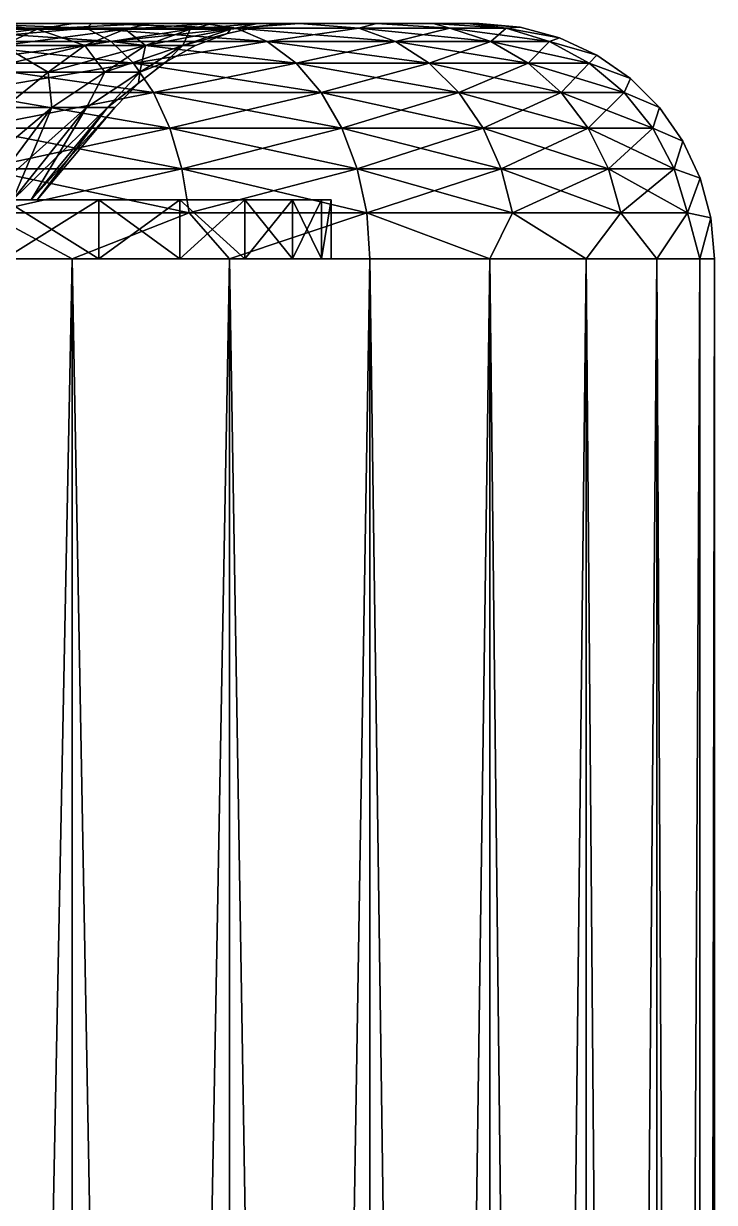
# Model space of a CAD drawing. Extents: x -1.32 to 1.32, y 0 to 4.8.
# Drawn here: x 1.2075 to 1.325, y 4.2995 to 4.5 of the extents above; entities that cross this region are included whole.
import ezdxf

# ---------------------------------------------------------------- set-up
doc = ezdxf.new("R2010")
doc.units = 0
doc.layers.add('_ncl1_2', color=23, linetype='CONTINUOUS')
doc.layers.add('_ncl1_3', color=250, linetype='CONTINUOUS')

msp = doc.modelspace()

# ---------------------------------------------------------------- meshes
at = {"layer": '_ncl1_2', "color": 23}
mesh = msp.add_polyface(dxfattribs=at)
corners = [(1.20062, 4.5, -0.764082), (1.183407, 4.5, -0.77463), (1.197638, 4.5, -0.802561), (1.164756, 4.5, -0.782356), (1.174443, 4.5, -0.812169), (1.164756, 4.5, 0.782356), (1.183407, 4.5, 0.77463), (1.197638, 4.5, 0.802561), (1.174443, 4.5, 0.812169), (1.189216, 4.499231, -0.81503), (1.157737, 4.499231, -0.824579), (1.159201, 4.496955, -0.831939), (1.192087, 4.496955, -0.821963), (1.16055, 4.493259, -0.838721), (1.194734, 4.493259, -0.828352), (1.161732, 4.488284, -0.844666), (1.197053, 4.488284, -0.833952), (1.218227, 4.499231, -0.799524), (1.189216, 4.499231, 0.81503), (1.157737, 4.499231, 0.824579), (1.192087, 4.496955, 0.821963), (1.194734, 4.493259, 0.828352), (1.159201, 4.496955, 0.831939), (1.197053, 4.488284, 0.833952), (1.16055, 4.493259, 0.838721), (1.161732, 4.488284, 0.844666), (1.17092, 4.499052, -0.770861), (1.194304, 4.485712, -0.729304), (1.182609, 4.485712, -0.739292), (1.198753, 4.491734, -0.733753), (1.169496, 4.485712, -0.747328), (1.182947, 4.491734, -0.746724), (1.191665, 4.499052, -0.759772), (1.167764, 4.496252, -0.763241), (1.187084, 4.496252, -0.752915), (1.204017, 4.496252, -0.739017), (1.194304, 4.485712, 0.729304), (1.204292, 4.485712, 0.717609), (1.198753, 4.491734, 0.733753), (1.169496, 4.485712, 0.747328), (1.182609, 4.485712, 0.739292), (1.182947, 4.491734, 0.746724), (1.20062, 4.5, 0.764082), (1.191665, 4.499052, 0.759772), (1.164915, 4.491734, 0.756362), (1.17092, 4.499052, 0.770861), (1.204017, 4.496252, 0.739017), (1.187084, 4.496252, 0.752915), (1.167764, 4.496252, 0.763241), (1.209849, 4.499052, 0.744849)]
mesh.append_faces([[corners[k] for k in face] for face in [(0, 1, 2), (1, 3, 4), (1, 4, 2), (5, 6, 7), (5, 7, 8), (2, 4, 9), (9, 4, 10), (9, 11, 12), (12, 13, 14), (14, 15, 16), (12, 17, 9), (8, 7, 18), (19, 8, 18), (20, 19, 18), (21, 22, 20), (23, 24, 21), (24, 23, 25), (3, 1, 26), (27, 28, 29), (28, 30, 31), (29, 28, 31), (1, 0, 32), (26, 1, 32), (31, 33, 34), (34, 29, 31), (29, 34, 35), (26, 34, 33), (34, 26, 32), (32, 35, 34), (36, 37, 38), (39, 40, 41), (42, 6, 43), (40, 36, 38), (44, 39, 41), (41, 40, 38), (43, 6, 45), (6, 5, 45), (46, 41, 38), (41, 46, 47), (47, 44, 41), (44, 47, 48), (47, 49, 43), (43, 48, 47), (48, 43, 45)]], dxfattribs={"color": 23})
mesh = msp.add_polyface(dxfattribs=at)
corners = [(1.215971, 4.5, -0.750971), (1.20062, 4.5, -0.764082), (1.219046, 4.5, -0.789443), (1.197638, 4.5, -0.802561), (1.20062, 4.5, 0.764082), (1.215971, 4.5, 0.750971), (1.238137, 4.5, 0.773137), (1.183407, 4.5, 0.77463), (1.219046, 4.5, 0.789443), (1.197638, 4.5, 0.802561), (1.218227, 4.499231, -0.799524), (1.189216, 4.499231, -0.81503), (1.192087, 4.496955, -0.821963), (1.222396, 4.496955, -0.805763), (1.194734, 4.493259, -0.828352), (1.226238, 4.493259, -0.811513), (1.197053, 4.488284, -0.833952), (1.229605, 4.488284, -0.816553), (1.218227, 4.499231, 0.799524), (1.189216, 4.499231, 0.81503), (1.222396, 4.496955, 0.805763), (1.192087, 4.496955, 0.821963), (1.226238, 4.493259, 0.811513), (1.194734, 4.493259, 0.828352), (1.229605, 4.488284, 0.816553), (1.197053, 4.488284, 0.833952), (1.191665, 4.499052, -0.759772), (1.209849, 4.499052, -0.744849), (1.229082, 4.5, -0.73562), (1.221362, 4.491734, -0.699915), (1.212328, 4.485712, -0.704496), (1.211724, 4.491734, -0.717947), (1.204292, 4.485712, -0.717609), (1.198753, 4.491734, -0.733753), (1.204017, 4.496252, -0.739017), (1.217915, 4.496252, -0.722084), (1.224772, 4.499052, -0.726665), (1.229082, 4.5, 0.73562), (1.209849, 4.499052, 0.744849), (1.212328, 4.485712, 0.704496), (1.218214, 4.485712, 0.690287), (1.221362, 4.491734, 0.699915), (1.204292, 4.485712, 0.717609), (1.211724, 4.491734, 0.717947), (1.191665, 4.499052, 0.759772), (1.198753, 4.491734, 0.733753), (1.217915, 4.496252, 0.722084), (1.204017, 4.496252, 0.739017), (1.224772, 4.499052, 0.726665), (1.187084, 4.496252, 0.752915)]
mesh.append_faces([[corners[k] for k in face] for face in [(0, 1, 2), (1, 3, 2), (4, 5, 6), (7, 4, 8), (4, 6, 8), (7, 8, 9), (2, 3, 10), (10, 3, 11), (10, 12, 13), (14, 13, 12), (13, 14, 15), (16, 15, 14), (15, 16, 17), (9, 8, 18), (19, 9, 18), (20, 19, 18), (19, 20, 21), (22, 21, 20), (21, 22, 23), (24, 23, 22), (23, 24, 25), (26, 1, 27), (0, 27, 1), (0, 28, 27), (29, 30, 31), (31, 32, 33), (34, 26, 27), (34, 31, 33), (31, 34, 35), (35, 29, 31), (27, 35, 34), (35, 27, 36), (37, 5, 38), (39, 40, 41), (42, 39, 43), (38, 4, 44), (5, 4, 38), (45, 42, 43), (43, 39, 41), (46, 45, 43), (45, 46, 47), (48, 47, 46), (47, 48, 38), (38, 49, 47)]], dxfattribs={"color": 23})
mesh = msp.add_polyface(dxfattribs=at)
corners = [(1.229082, 4.5, -0.73562), (1.215971, 4.5, -0.750971), (1.238137, 4.5, -0.773137), (1.219046, 4.5, -0.789443), (1.215971, 4.5, 0.750971), (1.229082, 4.5, 0.73562), (1.254443, 4.5, 0.754046), (1.243655, 4.499231, -0.778655), (1.218227, 4.499231, -0.799524), (1.222396, 4.496955, -0.805763), (1.226238, 4.493259, -0.811513), (1.248961, 4.496955, -0.783961), (1.219046, 4.5, 0.789443), (1.238137, 4.5, 0.773137), (1.243655, 4.499231, 0.778655), (1.218227, 4.499231, 0.799524), (1.248961, 4.496955, 0.783961), (1.222396, 4.496955, 0.805763), (1.253851, 4.493259, 0.788851), (1.226238, 4.493259, 0.811513), (1.227298, 4.491734, -0.680348), (1.22706, 4.489881, -0.66), (1.221804, 4.485712, -0.675332), (1.231672, 4.49342, -0.66), (1.236748, 4.496252, -0.66), (1.2346, 4.496252, -0.681801), (1.209849, 4.499052, -0.744849), (1.224772, 4.499052, -0.726665), (1.218214, 4.485712, -0.690287), (1.221362, 4.491734, -0.699915), (1.23963, 4.5, -0.718407), (1.235861, 4.499052, -0.70592), (1.217915, 4.496252, -0.722084), (1.228241, 4.496252, -0.702764), (1.231672, 4.49342, 0.66), (1.22706, 4.489881, 0.66), (1.223011, 4.485712, 0.66), (1.221804, 4.485712, 0.675332), (1.227298, 4.491734, 0.680348), (1.2346, 4.496252, 0.681801), (1.218214, 4.485712, 0.690287), (1.221362, 4.491734, 0.699915), (1.23963, 4.5, 0.718407), (1.224772, 4.499052, 0.726665), (1.235861, 4.499052, 0.70592), (1.209849, 4.499052, 0.744849), (1.228241, 4.496252, 0.702764), (1.211724, 4.491734, 0.717947), (1.217915, 4.496252, 0.722084)]
mesh.append_faces([[corners[k] for k in face] for face in [(0, 1, 2), (1, 3, 2), (4, 5, 6), (7, 2, 3), (7, 3, 8), (9, 7, 8), (10, 11, 9), (12, 13, 14), (15, 12, 14), (15, 16, 17), (17, 18, 19), (20, 21, 22), (23, 21, 20), (24, 23, 25), (26, 0, 27), (25, 23, 20), (20, 28, 29), (22, 28, 20), (0, 30, 27), (27, 30, 31), (29, 32, 33), (33, 20, 29), (20, 33, 25), (27, 33, 32), (33, 27, 31), (31, 25, 33), (24, 34, 23), (23, 35, 21), (36, 21, 35), (35, 23, 34), (37, 35, 38), (38, 34, 39), (40, 37, 38), (35, 34, 38), (41, 40, 38), (42, 5, 43), (44, 42, 43), (43, 5, 45), (39, 41, 38), (41, 39, 46), (46, 47, 41), (47, 46, 48), (44, 48, 46), (48, 44, 43)]], dxfattribs={"color": 23})
mesh = msp.add_polyface(dxfattribs=at)
corners = [(1.229082, 4.5, 0.73562), (1.23963, 4.5, 0.718407), (1.267561, 4.5, 0.732638), (1.247356, 4.5, -0.699756), (1.23963, 4.5, -0.718407), (1.267561, 4.5, -0.732638), (1.229082, 4.5, -0.73562), (1.254443, 4.5, -0.754046), (1.238137, 4.5, -0.773137), (1.254443, 4.5, 0.754046), (1.215971, 4.5, 0.750971), (1.238137, 4.5, 0.773137), (1.243655, 4.499231, -0.778655), (1.222396, 4.496955, -0.805763), (1.248961, 4.496955, -0.783961), (1.226238, 4.493259, -0.811513), (1.253851, 4.493259, -0.788851), (1.229605, 4.488284, -0.816553), (1.258137, 4.488284, -0.793137), (1.264524, 4.499231, -0.753227), (1.243655, 4.499231, 0.778655), (1.248961, 4.496955, 0.783961), (1.218227, 4.499231, 0.799524), (1.253851, 4.493259, 0.788851), (1.222396, 4.496955, 0.805763), (1.258137, 4.488284, 0.793137), (1.226238, 4.493259, 0.811513), (1.229605, 4.488284, 0.816553), (1.24218, 4.49832, -0.66), (1.242689, 4.499052, -0.68341), (1.247855, 4.499578, -0.66), (1.252068, 4.5, -0.680126), (1.253652, 4.5, -0.66), (1.236748, 4.496252, -0.66), (1.2346, 4.496252, -0.681801), (1.235861, 4.499052, -0.70592), (1.247855, 4.499578, 0.66), (1.24218, 4.49832, 0.66), (1.236748, 4.496252, 0.66), (1.231672, 4.49342, 0.66), (1.253652, 4.5, 0.66), (1.252068, 4.5, 0.680126), (1.242689, 4.499052, 0.68341), (1.2346, 4.496252, 0.681801), (1.247356, 4.5, 0.699756), (1.235861, 4.499052, 0.70592), (1.228241, 4.496252, 0.702764)]
mesh.append_faces([[corners[k] for k in face] for face in [(0, 1, 2), (3, 4, 5), (4, 6, 7), (6, 8, 7), (0, 2, 9), (10, 9, 11), (7, 8, 12), (12, 13, 14), (14, 15, 16), (17, 16, 15), (16, 17, 18), (14, 19, 12), (9, 20, 11), (21, 22, 20), (23, 24, 21), (25, 26, 23), (26, 25, 27), (28, 29, 30), (30, 31, 32), (28, 33, 34), (31, 30, 29), (3, 31, 29), (35, 3, 29), (29, 28, 34), (4, 3, 35), (34, 35, 29), (32, 36, 30), (30, 37, 28), (28, 38, 33), (39, 33, 38), (38, 28, 37), (37, 30, 36), (36, 32, 40), (36, 40, 41), (42, 36, 41), (37, 36, 42), (43, 38, 37), (39, 38, 43), (43, 37, 42), (42, 44, 45), (44, 1, 45), (41, 44, 42), (42, 46, 43), (46, 42, 45)]], dxfattribs={"color": 23})
mesh = msp.add_polyface(dxfattribs=at)
corners = [(1.23963, 4.5, 0.718407), (1.247356, 4.5, 0.699756), (1.277169, 4.5, 0.709443), (1.252068, 4.5, 0.680126), (1.28303, 4.5, 0.68503), (1.252068, 4.5, -0.680126), (1.247356, 4.5, -0.699756), (1.277169, 4.5, -0.709443), (1.253652, 4.5, -0.66), (1.28303, 4.5, -0.68503), (1.23963, 4.5, -0.718407), (1.254443, 4.5, -0.754046), (1.267561, 4.5, -0.732638), (1.253652, 4.5, 0.66), (1.285, 4.5, -0.66), (1.285, 4.5, 0.66), (1.267561, 4.5, 0.732638), (1.289579, 4.499231, -0.692737), (1.28003, 4.499231, -0.724216), (1.264524, 4.499231, -0.753227), (1.243655, 4.499231, -0.778655), (1.248961, 4.496955, -0.783961), (1.270763, 4.496955, -0.757396), (1.286963, 4.496955, -0.727087), (1.253851, 4.493259, -0.788851), (1.276513, 4.493259, -0.761238), (1.258137, 4.488284, -0.793137), (1.281553, 4.488284, -0.764605), (1.254443, 4.5, 0.754046), (1.264524, 4.499231, 0.753227), (1.28003, 4.499231, 0.724216), (1.243655, 4.499231, 0.778655), (1.289579, 4.499231, 0.692737), (1.286963, 4.496955, 0.727087), (1.270763, 4.496955, 0.757396), (1.248961, 4.496955, 0.783961), (1.293352, 4.493259, 0.729734), (1.276513, 4.493259, 0.761238), (1.253851, 4.493259, 0.788851), (1.281553, 4.488284, 0.764605), (1.258137, 4.488284, 0.793137)]
mesh.append_faces([[corners[k] for k in face] for face in [(0, 1, 2), (1, 3, 4), (5, 6, 7), (8, 5, 9), (10, 11, 12), (13, 8, 14), (6, 12, 7), (5, 7, 9), (8, 9, 14), (3, 13, 15), (13, 14, 15), (3, 15, 4), (1, 4, 2), (0, 2, 16), (17, 7, 18), (18, 12, 19), (7, 12, 18), (9, 7, 17), (12, 11, 19), (19, 11, 20), (19, 21, 22), (22, 18, 19), (18, 22, 23), (24, 22, 21), (22, 24, 25), (26, 25, 24), (25, 26, 27), (25, 23, 22), (28, 16, 29), (16, 2, 30), (31, 28, 29), (2, 4, 32), (29, 16, 30), (30, 2, 32), (33, 29, 30), (29, 33, 34), (34, 31, 29), (31, 34, 35), (36, 34, 33), (34, 36, 37), (37, 35, 34), (35, 37, 38), (39, 38, 37), (38, 39, 40)]], dxfattribs={"color": 23})
mesh = msp.add_polyface(dxfattribs=at)
corners = [(1.289579, 4.499231, -0.692737), (1.291946, 4.499392, -0.66), (1.28303, 4.5, -0.68503), (1.305, 4.494641, -0.66), (1.298681, 4.497588, -0.66), (1.296939, 4.496955, -0.694201), (1.310712, 4.490642, -0.66), (1.303721, 4.493259, -0.69555), (1.315642, 4.485712, -0.66), (1.309666, 4.488284, -0.696732), (1.285, 4.5, -0.66), (1.286963, 4.496955, -0.727087), (1.276513, 4.493259, -0.761238), (1.293352, 4.493259, -0.729734), (1.281553, 4.488284, -0.764605), (1.298952, 4.488284, -0.732053), (1.28003, 4.499231, -0.724216), (1.310712, 4.490642, 0.66), (1.305, 4.494641, 0.66), (1.298681, 4.497588, 0.66), (1.291946, 4.499392, 0.66), (1.285, 4.5, 0.66), (1.296939, 4.496955, 0.694201), (1.28303, 4.5, 0.68503), (1.289579, 4.499231, 0.692737), (1.303721, 4.493259, 0.69555), (1.315642, 4.485712, 0.66), (1.309666, 4.488284, 0.696732), (1.28003, 4.499231, 0.724216), (1.286963, 4.496955, 0.727087), (1.293352, 4.493259, 0.729734), (1.298952, 4.488284, 0.732053), (1.276513, 4.493259, 0.761238), (1.281553, 4.488284, 0.764605)]
mesh.append_faces([[corners[k] for k in face] for face in [(0, 1, 2), (3, 4, 5), (6, 3, 7), (8, 6, 9), (5, 4, 0), (1, 10, 2), (9, 6, 7), (4, 1, 0), (7, 3, 5), (11, 12, 13), (14, 13, 12), (13, 14, 15), (11, 0, 16), (0, 11, 5), (13, 5, 11), (5, 13, 7), (15, 7, 13), (7, 15, 9), (8, 17, 6), (6, 18, 3), (3, 19, 4), (4, 20, 1), (1, 21, 10), (21, 1, 20), (20, 4, 19), (19, 3, 18), (18, 6, 17), (19, 18, 22), (21, 20, 23), (23, 20, 24), (24, 19, 22), (18, 17, 25), (22, 18, 25), (20, 19, 24), (17, 26, 27), (25, 17, 27), (22, 28, 24), (28, 22, 29), (25, 29, 22), (29, 25, 30), (27, 30, 25), (30, 27, 31), (31, 32, 30), (32, 31, 33)]], dxfattribs={"color": 23})
mesh = msp.add_polyface(dxfattribs=at)
corners = [(1.162703, 4.482223, -0.849545), (1.197053, 4.488284, -0.833952), (1.161732, 4.488284, -0.844666), (1.198957, 4.482223, -0.838548), (1.163424, 4.475307, -0.853171), (1.200371, 4.475307, -0.841963), (1.229605, 4.488284, -0.816553), (1.232369, 4.482223, -0.820689), (1.197053, 4.488284, 0.833952), (1.232369, 4.482223, 0.820689), (1.198957, 4.482223, 0.838548), (1.234422, 4.475307, 0.823762), (1.200371, 4.475307, 0.841963), (1.161732, 4.488284, 0.844666), (1.162703, 4.482223, 0.849545), (1.163424, 4.475307, 0.853171), (1.201243, 4.467804, 0.844066), (1.193626, 4.47, -0.70986), (1.184982, 4.47, -0.719982), (1.194304, 4.485712, -0.729304), (1.17486, 4.47, -0.728626), (1.182609, 4.485712, -0.739292), (1.200581, 4.47, -0.698511), (1.204292, 4.485712, -0.717609), (1.205675, 4.47, -0.686213), (1.212328, 4.485712, -0.704496), (1.208783, 4.47, -0.67327), (1.218214, 4.485712, -0.690287), (1.209827, 4.47, -0.66), (1.221804, 4.485712, -0.675332), (1.169496, 4.485712, -0.747328), (1.223011, 4.485712, -0.66), (1.223011, 4.485712, 0.66), (1.209827, 4.47, 0.66), (1.193626, 4.47, 0.70986), (1.200581, 4.47, 0.698511), (1.212328, 4.485712, 0.704496), (1.205675, 4.47, 0.686213), (1.218214, 4.485712, 0.690287), (1.208783, 4.47, 0.67327), (1.221804, 4.485712, 0.675332), (1.184982, 4.47, 0.719982), (1.204292, 4.485712, 0.717609), (1.17486, 4.47, 0.728626), (1.194304, 4.485712, 0.729304), (1.163511, 4.47, 0.735581), (1.182609, 4.485712, 0.739292), (1.198753, 4.491734, -0.733753), (1.221362, 4.491734, -0.699915), (1.211724, 4.491734, -0.717947)]
mesh.append_faces([[corners[k] for k in face] for face in [(0, 1, 2), (1, 0, 3), (4, 3, 0), (3, 4, 5), (3, 6, 1), (5, 7, 3), (8, 9, 10), (10, 11, 12), (10, 13, 8), (13, 10, 14), (12, 14, 10), (14, 12, 15), (16, 15, 12), (17, 18, 19), (18, 20, 21), (22, 17, 23), (24, 22, 25), (26, 24, 27), (28, 26, 29), (20, 30, 21), (18, 21, 19), (17, 19, 23), (22, 23, 25), (24, 25, 27), (26, 27, 29), (28, 29, 31), (32, 33, 31), (33, 28, 31), (34, 35, 36), (35, 37, 38), (37, 39, 40), (39, 33, 32), (41, 34, 42), (39, 32, 40), (43, 41, 44), (37, 40, 38), (45, 43, 46), (35, 38, 36), (34, 36, 42), (41, 42, 44), (43, 44, 46), (23, 19, 47), (27, 25, 48), (25, 23, 49)]], dxfattribs={"color": 23})
mesh = msp.add_polyface(dxfattribs=at)
corners = [(1.229605, 4.488284, -0.816553), (1.198957, 4.482223, -0.838548), (1.232369, 4.482223, -0.820689), (1.200371, 4.475307, -0.841963), (1.234422, 4.475307, -0.823762), (1.258137, 4.488284, -0.793137), (1.261655, 4.482223, -0.796655), (1.264268, 4.475307, -0.799268), (1.201243, 4.467804, -0.844066), (1.235687, 4.467804, -0.825655), (1.265878, 4.467804, -0.800878), (1.281553, 4.488284, -0.764605), (1.285689, 4.482223, -0.767369), (1.288762, 4.475307, -0.769422), (1.285689, 4.482223, 0.767369), (1.258137, 4.488284, 0.793137), (1.281553, 4.488284, 0.764605), (1.261655, 4.482223, 0.796655), (1.288762, 4.475307, 0.769422), (1.264268, 4.475307, 0.799268), (1.290655, 4.467804, 0.770687), (1.265878, 4.467804, 0.800878), (1.229605, 4.488284, 0.816553), (1.232369, 4.482223, 0.820689), (1.234422, 4.475307, 0.823762), (1.197053, 4.488284, 0.833952), (1.198957, 4.482223, 0.838548), (1.235687, 4.467804, 0.825655), (1.200371, 4.475307, 0.841963), (1.22706, 4.489881, -0.66), (1.223011, 4.485712, -0.66), (1.221804, 4.485712, -0.675332), (1.223011, 4.485712, 0.66), (1.22706, 4.489881, 0.66), (1.221804, 4.485712, 0.675332), (1.234077, 4.47, 0.739249), (1.245132, 4.47, 0.72121), (1.200581, 4.47, 0.698511), (1.253228, 4.47, 0.701664), (1.205675, 4.47, 0.686213), (1.258167, 4.47, 0.681092), (1.208783, 4.47, 0.67327), (1.245132, 4.47, -0.72121), (1.234077, 4.47, -0.739249), (1.193626, 4.47, -0.70986), (1.253228, 4.47, -0.701664), (1.200581, 4.47, -0.698511), (1.258167, 4.47, -0.681092), (1.205675, 4.47, -0.686213), (1.259827, 4.47, -0.66), (1.208783, 4.47, -0.67327), (1.259827, 4.47, 0.66), (1.209827, 4.47, -0.66), (1.209827, 4.47, 0.66)]
mesh.append_faces([[corners[k] for k in face] for face in [(0, 1, 2), (2, 3, 4), (2, 5, 0), (5, 2, 6), (4, 6, 2), (6, 4, 7), (4, 8, 9), (9, 7, 4), (7, 9, 10), (6, 11, 5), (11, 6, 12), (7, 12, 6), (10, 13, 7), (14, 15, 16), (15, 14, 17), (17, 18, 19), (19, 20, 21), (17, 22, 15), (22, 17, 23), (19, 23, 17), (23, 19, 24), (23, 25, 22), (24, 26, 23), (21, 24, 19), (24, 21, 27), (27, 28, 24), (29, 30, 31), (29, 32, 30), (32, 33, 34), (35, 36, 37), (36, 38, 39), (38, 40, 41), (42, 43, 44), (45, 42, 46), (47, 45, 48), (49, 47, 50), (45, 46, 48), (47, 48, 50), (51, 49, 52), (49, 50, 52), (40, 51, 53), (51, 52, 53), (40, 53, 41), (38, 41, 39)]], dxfattribs={"color": 23})
mesh = msp.add_polyface(dxfattribs=at)
corners = [(1.322588, 4.473681, -0.66), (1.318171, 4.475307, -0.698424), (1.320403, 4.467804, -0.698868), (1.319641, 4.48, -0.66), (1.315642, 4.485712, -0.66), (1.314545, 4.482223, -0.697703), (1.309666, 4.488284, -0.696732), (1.285689, 4.482223, -0.767369), (1.264268, 4.475307, -0.799268), (1.288762, 4.475307, -0.769422), (1.298952, 4.488284, -0.732053), (1.281553, 4.488284, -0.764605), (1.303548, 4.482223, -0.733957), (1.306963, 4.475307, -0.735371), (1.265878, 4.467804, -0.800878), (1.290655, 4.467804, -0.770687), (1.309066, 4.467804, -0.736243), (1.324392, 4.466946, -0.66), (1.322588, 4.473681, 0.66), (1.319641, 4.48, 0.66), (1.315642, 4.485712, 0.66), (1.310712, 4.490642, 0.66), (1.318171, 4.475307, 0.698424), (1.320403, 4.467804, 0.698868), (1.314545, 4.482223, 0.697703), (1.309666, 4.488284, 0.696732), (1.298952, 4.488284, 0.732053), (1.303548, 4.482223, 0.733957), (1.306963, 4.475307, 0.735371), (1.309066, 4.467804, 0.736243), (1.281553, 4.488284, 0.764605), (1.285689, 4.482223, 0.767369), (1.288762, 4.475307, 0.769422), (1.261655, 4.482223, 0.796655), (1.290655, 4.467804, 0.770687), (1.264268, 4.475307, 0.799268)]
mesh.append_faces([[corners[k] for k in face] for face in [(0, 1, 2), (0, 3, 1), (3, 4, 5), (1, 3, 5), (5, 4, 6), (7, 8, 9), (7, 10, 11), (10, 7, 12), (9, 12, 7), (12, 9, 13), (9, 14, 15), (15, 13, 9), (13, 15, 16), (12, 6, 10), (6, 12, 5), (13, 5, 12), (5, 13, 1), (16, 1, 13), (1, 16, 2), (17, 18, 0), (0, 19, 3), (3, 20, 4), (21, 4, 20), (20, 3, 19), (19, 0, 18), (19, 18, 22), (22, 18, 23), (20, 19, 24), (25, 20, 24), (24, 19, 22), (24, 26, 25), (26, 24, 27), (22, 27, 24), (27, 22, 28), (23, 28, 22), (28, 23, 29), (27, 30, 26), (30, 27, 31), (28, 31, 27), (31, 28, 32), (32, 33, 31), (29, 32, 28), (32, 29, 34), (34, 35, 32)]], dxfattribs={"color": 23})
mesh = msp.add_polyface(dxfattribs=at)
corners = [(1.186803, 3, 0.850211), (1.156287, 3, 0.857538), (1.186803, 4.46, 0.850211), (1.215798, 3, 0.838201), (1.215798, 4.46, 0.838201), (1.186803, 3, -0.850211), (1.215798, 3, -0.838201), (1.186803, 4.46, -0.850211), (1.156287, 4.46, -0.857538), (1.215798, 4.46, -0.838201), (1.201243, 4.467804, -0.844066), (1.235687, 4.467804, -0.825655), (1.163868, 4.467804, -0.855403), (1.200371, 4.475307, -0.841963), (1.163424, 4.475307, -0.853171), (1.234422, 4.475307, -0.823762), (1.201243, 4.467804, 0.844066), (1.235687, 4.467804, 0.825655), (1.163868, 4.467804, 0.855403), (1.200371, 4.475307, 0.841963), (1.163424, 4.475307, 0.853171), (1.204249, 4.47, 0.769077), (1.220337, 4.47, 0.755337), (1.184982, 4.47, 0.719982), (1.234077, 4.47, 0.739249), (1.193626, 4.47, 0.70986), (1.234077, 4.47, -0.739249), (1.220337, 4.47, -0.755337), (1.184982, 4.47, -0.719982), (1.204249, 4.47, -0.769077), (1.17486, 4.47, -0.728626), (1.18621, 4.47, -0.780132), (1.163511, 4.47, -0.735581), (1.193626, 4.47, -0.70986), (1.245132, 4.47, -0.72121), (1.200581, 4.47, -0.698511), (1.18621, 4.47, 0.780132), (1.17486, 4.47, 0.728626), (1.245132, 4.47, 0.72121), (1.205675, 4.47, 0.686213), (1.200581, 4.47, 0.698511), (1.163511, 4.47, 0.735581), (1.220337, 4.46, -0.755337), (1.204249, 4.46, -0.769077), (1.18621, 4.46, -0.780132), (1.166664, 4.46, -0.788228), (1.166664, 4.47, -0.788228), (1.204249, 4.46, 0.769077), (1.220337, 4.46, 0.755337), (1.18621, 4.46, 0.780132), (1.166664, 4.46, 0.788228), (1.166664, 4.47, 0.788228)]
mesh.append_faces([[corners[k] for k in face] for face in [(0, 1, 2), (3, 0, 4), (4, 0, 2), (5, 6, 7), (8, 5, 7), (7, 6, 9), (10, 9, 11), (7, 9, 10), (12, 7, 10), (12, 13, 14), (13, 12, 10), (10, 15, 13), (4, 2, 16), (17, 4, 16), (16, 2, 18), (19, 17, 16), (20, 16, 18), (21, 22, 23), (22, 24, 25), (26, 27, 28), (27, 29, 30), (29, 31, 32), (29, 32, 30), (27, 30, 28), (26, 28, 33), (34, 33, 35), (36, 21, 37), (38, 39, 40), (24, 40, 25), (22, 25, 23), (21, 23, 37), (36, 37, 41), (42, 43, 29), (43, 44, 31), (44, 45, 46), (44, 46, 31), (43, 31, 29), (42, 29, 27), (47, 48, 22), (49, 47, 21), (50, 49, 36), (47, 22, 21), (49, 21, 36), (50, 36, 51)]], dxfattribs={"color": 23})
mesh = msp.add_polyface(dxfattribs=at)
corners = [(1.320403, 4.467804, -0.698868), (1.324392, 4.466946, -0.66), (1.322588, 4.473681, -0.66), (1.322538, 4.46, -0.691287), (1.235687, 4.467804, -0.825655), (1.242557, 4.46, -0.821803), (1.265878, 4.467804, -0.800878), (1.266421, 4.46, -0.801421), (1.286803, 4.46, -0.777557), (1.303201, 4.46, -0.750798), (1.290655, 4.467804, -0.770687), (1.309066, 4.467804, -0.736243), (1.315211, 4.46, -0.721803), (1.325, 4.46, -0.66), (1.324392, 4.466946, 0.66), (1.322588, 4.473681, 0.66), (1.320403, 4.467804, 0.698868), (1.322538, 4.46, 0.691287), (1.315211, 4.46, 0.721803), (1.309066, 4.467804, 0.736243), (1.266421, 4.46, 0.801421), (1.242557, 4.46, 0.821803), (1.265878, 4.467804, 0.800878), (1.286803, 4.46, 0.777557), (1.303201, 4.46, 0.750798), (1.290655, 4.467804, 0.770687), (1.215798, 4.46, 0.838201), (1.235687, 4.467804, 0.825655), (1.259827, 4.47, -0.66), (1.259827, 4.46, -0.66), (1.258167, 4.46, -0.681092), (1.258167, 4.47, -0.681092), (1.253228, 4.46, -0.701664), (1.253228, 4.47, -0.701664), (1.245132, 4.46, -0.72121), (1.245132, 4.47, -0.72121), (1.234077, 4.46, -0.739249), (1.234077, 4.47, -0.739249), (1.220337, 4.46, -0.755337), (1.220337, 4.47, -0.755337), (1.259827, 4.47, 0.66), (1.259827, 4.46, 0.66), (1.245132, 4.46, 0.72121), (1.253228, 4.46, 0.701664), (1.253228, 4.47, 0.701664), (1.258167, 4.46, 0.681092), (1.258167, 4.47, 0.681092), (1.234077, 4.46, 0.739249), (1.245132, 4.47, 0.72121), (1.220337, 4.46, 0.755337), (1.234077, 4.47, 0.739249), (1.220337, 4.47, 0.755337)]
mesh.append_faces([[corners[k] for k in face] for face in [(0, 1, 2), (3, 1, 0), (4, 5, 6), (7, 8, 6), (8, 9, 10), (6, 8, 10), (10, 9, 11), (11, 12, 0), (13, 14, 1), (15, 1, 14), (16, 14, 17), (16, 18, 19), (20, 21, 22), (23, 20, 22), (15, 14, 16), (18, 24, 19), (17, 18, 16), (24, 23, 25), (19, 24, 25), (21, 26, 27), (25, 23, 22), (22, 21, 27), (28, 29, 30), (28, 30, 31), (30, 32, 33), (32, 34, 35), (34, 36, 37), (36, 38, 39), (36, 39, 37), (34, 37, 35), (32, 35, 33), (30, 33, 31), (40, 41, 29), (40, 29, 28), (42, 43, 44), (43, 45, 46), (45, 41, 40), (47, 42, 48), (45, 40, 46), (49, 47, 50), (43, 46, 44), (42, 44, 48), (47, 48, 50), (49, 50, 51)]], dxfattribs={"color": 23})
mesh = msp.add_polyface(dxfattribs=at)
corners = [(1.325, 4.118974, 0.133333), (1.325, 3, -0.66), (1.325, 3, 0.66), (1.325, 4.46, 0.66), (1.325, 4.185641, 0.133333), (1.325, 4.46, -0.66), (1.325, 4.118974, -0.138462), (1.325, 4.185641, -0.138462), (1.242557, 3, 0.821803), (1.215798, 3, 0.838201), (1.242557, 4.46, 0.821803), (1.266421, 3, 0.801421), (1.266421, 4.46, 0.801421), (1.286803, 3, 0.777557), (1.286803, 4.46, 0.777557), (1.303201, 3, 0.750798), (1.303201, 4.46, 0.750798), (1.315211, 3, 0.721803), (1.315211, 4.46, 0.721803), (1.322538, 3, 0.691287), (1.322538, 4.46, 0.691287), (1.215798, 4.46, 0.838201), (1.322538, 3, -0.691287), (1.322538, 4.46, -0.691287), (1.315211, 3, -0.721803), (1.315211, 4.46, -0.721803), (1.303201, 3, -0.750798), (1.303201, 4.46, -0.750798), (1.286803, 3, -0.777557), (1.286803, 4.46, -0.777557), (1.266421, 3, -0.801421), (1.266421, 4.46, -0.801421), (1.242557, 3, -0.821803), (1.242557, 4.46, -0.821803), (1.215798, 3, -0.838201), (1.215798, 4.46, -0.838201), (1.324392, 4.466946, -0.66), (1.320403, 4.467804, -0.698868), (1.235687, 4.467804, -0.825655), (1.309066, 4.467804, -0.736243), (1.265878, 4.467804, -0.800878), (1.324392, 4.466946, 0.66)]
mesh.append_faces([[corners[k] for k in face] for face in [(0, 1, 2), (2, 3, 0), (0, 3, 4), (5, 1, 6), (1, 0, 6), (3, 5, 4), (5, 6, 7), (5, 7, 4), (8, 9, 10), (11, 8, 12), (13, 11, 14), (15, 13, 16), (17, 15, 18), (19, 17, 20), (2, 19, 3), (3, 19, 20), (20, 17, 18), (18, 15, 16), (16, 13, 14), (14, 11, 12), (12, 8, 10), (10, 9, 21), (1, 5, 22), (22, 5, 23), (24, 22, 25), (26, 24, 27), (28, 26, 29), (30, 28, 31), (32, 30, 33), (34, 32, 35), (35, 32, 33), (33, 30, 31), (31, 28, 29), (29, 26, 27), (27, 24, 25), (25, 22, 23), (36, 23, 5), (25, 23, 37), (35, 33, 38), (27, 25, 39), (33, 31, 40), (41, 5, 3), (41, 3, 20)]], dxfattribs={"color": 23})
at = {"layer": '_ncl1_3', "color": 250}
mesh = msp.add_polyface(dxfattribs=at)
corners = [(1.186803, 3, 0.850211), (1.156287, 2.95, 0.857538), (1.156287, 3, 0.857538), (1.242557, 3, 0.821803), (1.215798, 2.95, 0.838201), (1.215798, 3, 0.838201), (1.286803, 3, 0.777557), (1.266421, 2.95, 0.801421), (1.266421, 3, 0.801421), (1.315211, 3, 0.721803), (1.303201, 2.95, 0.750798), (1.303201, 3, 0.750798), (1.325, 3, 0.66), (1.322538, 2.95, 0.691287), (1.322538, 3, 0.691287), (1.315211, 2.95, 0.721803), (1.286803, 2.95, 0.777557), (1.242557, 2.95, 0.821803), (1.186803, 2.95, 0.850211), (1.125, 3, 0.86), (1.325, 3, -0.66), (1.325, 2.95, -0.66), (1.315211, 3, -0.721803), (1.322538, 2.95, -0.691287), (1.322538, 3, -0.691287), (1.286803, 3, -0.777557), (1.303201, 2.95, -0.750798), (1.303201, 3, -0.750798), (1.242557, 3, -0.821803), (1.266421, 2.95, -0.801421), (1.266421, 3, -0.801421), (1.186803, 3, -0.850211), (1.215798, 2.95, -0.838201), (1.215798, 3, -0.838201), (1.125, 3, -0.86), (1.156287, 2.95, -0.857538), (1.156287, 3, -0.857538), (1.186803, 2.95, -0.850211), (1.242557, 2.95, -0.821803), (1.286803, 2.95, -0.777557), (1.315211, 2.95, -0.721803), (1.325, 4.185641, -0.138462), (1.325, 4.118974, -0.138462), (1.325, 4.118974, 0.133333), (1.325, 4.185641, 0.133333), (1.125, 4.46, 0.794827), (-1.125, 4.46, -0.794827), (1.125, 4.46, -0.794827), (1.146092, 4.46, 0.793167), (1.166664, 4.46, 0.788228), (1.18621, 4.46, 0.780132), (1.204249, 4.46, 0.769077), (1.220337, 4.46, 0.755337), (1.234077, 4.46, 0.739249), (1.245132, 4.46, 0.72121), (1.253228, 4.46, 0.701664), (1.258167, 4.46, 0.681092), (1.259827, 4.46, 0.66), (1.259827, 4.46, -0.66), (1.258167, 4.46, -0.681092), (1.253228, 4.46, -0.701664), (1.245132, 4.46, -0.72121), (1.234077, 4.46, -0.739249), (1.220337, 4.46, -0.755337), (1.204249, 4.46, -0.769077), (1.18621, 4.46, -0.780132), (1.166664, 4.46, -0.788228), (1.146092, 4.46, -0.793167)]
mesh.append_faces([[corners[k] for k in face] for face in [(0, 1, 2), (3, 4, 5), (6, 7, 8), (9, 10, 11), (12, 13, 14), (14, 15, 9), (11, 16, 6), (8, 17, 3), (5, 18, 0), (1, 19, 2), (12, 20, 21), (22, 23, 24), (25, 26, 27), (28, 29, 30), (31, 32, 33), (34, 35, 36), (36, 37, 31), (33, 38, 28), (30, 39, 25), (27, 40, 22), (23, 20, 24), (41, 42, 43), (41, 43, 44), (45, 46, 47), (48, 45, 49), (49, 45, 50), (50, 45, 51), (51, 45, 52), (52, 45, 53), (53, 45, 54), (54, 45, 55), (55, 45, 56), (56, 45, 57), (57, 45, 58), (58, 45, 47), (59, 58, 60), (60, 58, 61), (61, 58, 62), (62, 58, 63), (63, 58, 64), (64, 58, 65), (65, 58, 66), (66, 58, 67), (67, 58, 47)]], dxfattribs={"color": 250})

doc.saveas('drawing.dxf')
